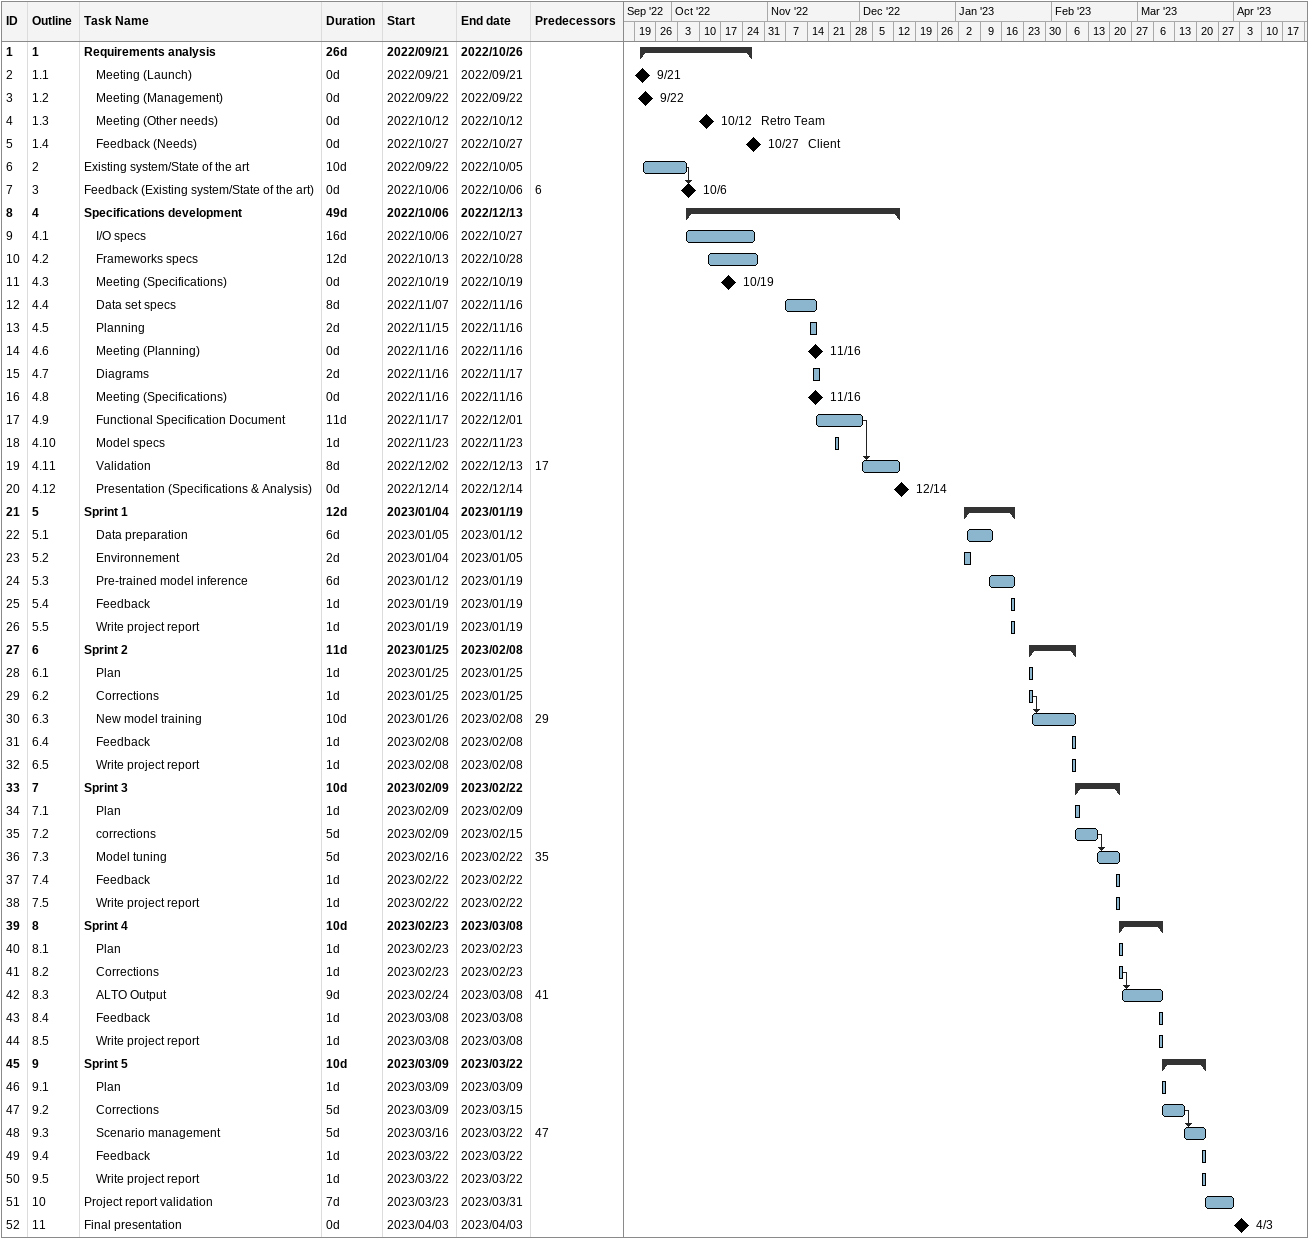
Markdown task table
| ID | WBS | Task | Duration | Start | Finish | Predecessors | Resources |
|---|---|---|---|---|---|---|---|
| 1 | 1 | **Requirements analysis** | 26d | 2022-09-21 | 2022-10-26 |  |  |
| 2 | 1.1 | Meeting (Launch) | 0d | 2022-09-21 | 2022-09-21 |  |  |
| 3 | 1.2 | Meeting (Management) | 0d | 2022-09-22 | 2022-09-22 |  |  |
| 4 | 1.3 | Meeting (Other needs) | 0d | 2022-10-12 | 2022-10-12 |  | Retro Team |
| 5 | 1.4 | Feedback (Needs) | 0d | 2022-10-27 | 2022-10-27 |  | Client |
| 6 | 2 | Existing system/State of the art | 10d | 2022-09-22 | 2022-10-05 |  |  |
| 7 | 3 | Feedback (Existing system/State of the art) | 0d | 2022-10-06 | 2022-10-06 | 6 |  |
| 8 | 4 | **Specifications development** | 49d | 2022-10-06 | 2022-12-13 |  |  |
| 9 | 4.1 | I/O specs | 16d | 2022-10-06 | 2022-10-27 |  |  |
| 10 | 4.2 | Frameworks specs | 12d | 2022-10-13 | 2022-10-28 |  |  |
| 11 | 4.3 | Meeting (Specifications) | 0d | 2022-10-19 | 2022-10-19 |  |  |
| 12 | 4.4 | Data set specs | 8d | 2022-11-07 | 2022-11-16 |  |  |
| 13 | 4.5 | Planning | 2d | 2022-11-15 | 2022-11-16 |  |  |
| 14 | 4.6 | Meeting (Planning) | 0d | 2022-11-16 | 2022-11-16 |  |  |
| 15 | 4.7 | Diagrams | 2d | 2022-11-16 | 2022-11-17 |  |  |
| 16 | 4.8 | Meeting (Specifications) | 0d | 2022-11-16 | 2022-11-16 |  |  |
| 17 | 4.9 | Functional Specification Document | 11d | 2022-11-17 | 2022-12-01 |  |  |
| 18 | 4.10 | Model specs | 1d | 2022-11-23 | 2022-11-23 |  |  |
| 19 | 4.11 | Validation | 8d | 2022-12-02 | 2022-12-13 | 17 |  |
| 20 | 4.12 | Presentation (Specifications & Analysis) | 0d | 2022-12-14 | 2022-12-14 |  |  |
| 21 | 5 | **Sprint 1** | 12d | 2023-01-04 | 2023-01-19 |  |  |
| 22 | 5.1 | Data preparation | 6d | 2023-01-05 | 2023-01-12 |  |  |
| 23 | 5.2 | Environnement | 2d | 2023-01-04 | 2023-01-05 |  |  |
| 24 | 5.3 | Pre-trained model inference | 6d | 2023-01-12 | 2023-01-19 |  |  |
| 25 | 5.4 | Feedback | 1d | 2023-01-19 | 2023-01-19 |  |  |
| 26 | 5.5 | Write project report | 1d | 2023-01-19 | 2023-01-19 |  |  |
| 27 | 6 | **Sprint 2** | 11d | 2023-01-25 | 2023-02-08 |  |  |
| 28 | 6.1 | Plan | 1d | 2023-01-25 | 2023-01-25 |  |  |
| 29 | 6.2 | Corrections | 1d | 2023-01-25 | 2023-01-25 |  |  |
| 30 | 6.3 | New model training | 10d | 2023-01-26 | 2023-02-08 | 29 |  |
| 31 | 6.4 | Feedback | 1d | 2023-02-08 | 2023-02-08 |  |  |
| 32 | 6.5 | Write project report | 1d | 2023-02-08 | 2023-02-08 |  |  |
| 33 | 7 | **Sprint 3** | 10d | 2023-02-09 | 2023-02-22 |  |  |
| 34 | 7.1 | Plan | 1d | 2023-02-09 | 2023-02-09 |  |  |
| 35 | 7.2 | corrections | 5d | 2023-02-09 | 2023-02-15 |  |  |
| 36 | 7.3 | Model tuning | 5d | 2023-02-16 | 2023-02-22 | 35 |  |
| 37 | 7.4 | Feedback | 1d | 2023-02-22 | 2023-02-22 |  |  |
| 38 | 7.5 | Write project report | 1d | 2023-02-22 | 2023-02-22 |  |  |
| 39 | 8 | **Sprint 4** | 10d | 2023-02-23 | 2023-03-08 |  |  |
| 40 | 8.1 | Plan | 1d | 2023-02-23 | 2023-02-23 |  |  |
| 41 | 8.2 | Corrections | 1d | 2023-02-23 | 2023-02-23 |  |  |
| 42 | 8.3 | ALTO Output | 9d | 2023-02-24 | 2023-03-08 | 41 |  |
| 43 | 8.4 | Feedback | 1d | 2023-03-08 | 2023-03-08 |  |  |
| 44 | 8.5 | Write project report | 1d | 2023-03-08 | 2023-03-08 |  |  |
| 45 | 9 | **Sprint 5** | 10d | 2023-03-09 | 2023-03-22 |  |  |
| 46 | 9.1 | Plan | 1d | 2023-03-09 | 2023-03-09 |  |  |
| 47 | 9.2 | Corrections | 5d | 2023-03-09 | 2023-03-15 |  |  |
| 48 | 9.3 | Scenario management | 5d | 2023-03-16 | 2023-03-22 | 47 |  |
| 49 | 9.4 | Feedback | 1d | 2023-03-22 | 2023-03-22 |  |  |
| 50 | 9.5 | Write project report | 1d | 2023-03-22 | 2023-03-22 |  |  |
| 51 | 10 | Project report validation | 7d | 2023-03-23 | 2023-03-31 |  |  |
| 52 | 11 | Final presentation | 0d | 2023-04-03 | 2023-04-03 |  |  |
